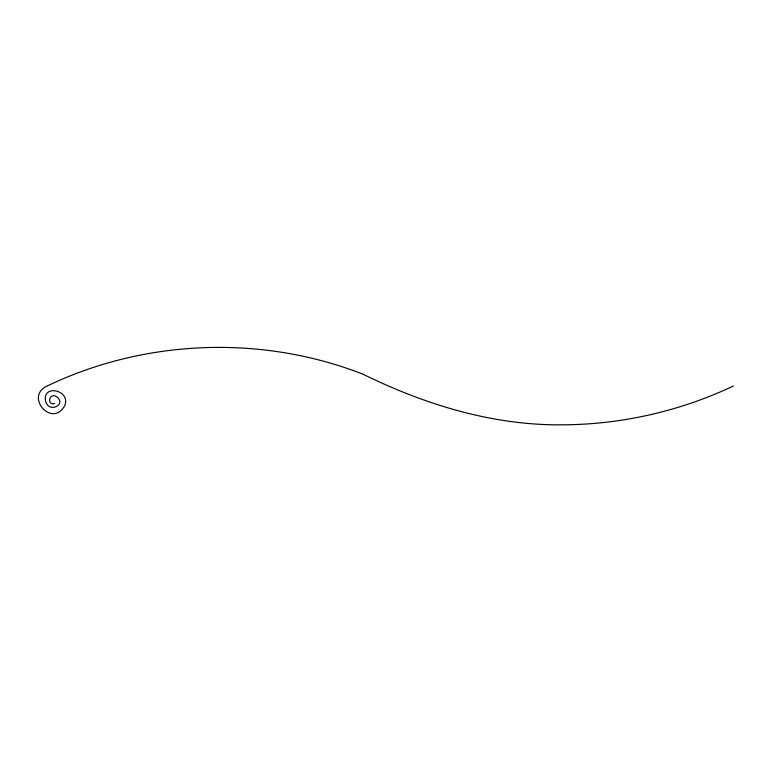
<?xml version="1.0" encoding="UTF-8"?>
<svg xmlns="http://www.w3.org/2000/svg" width="772" height="772" viewBox="0 0 772 772"><rect width="100%" height="100%" fill="white"/><g stroke="black" fill="none" stroke-linecap="round" stroke-linejoin="round"><path stroke-width="1.16" d="M733.4 386C679.929 411.293 620.997 424.639 561.842 424.832C492.353 425.411 425.073 404.634 363.158 374.275C262.036 334.691 145.078 339.033 47.16 386C24.202 396.557 52.168 428.045 64.53 406.024C71.854 389.86 40.8 383.394 45.857 402.173C49.91 413.589 67.444 403.717 56.076 396.383C48.752 392.543 46.86 405.966 54.696 403.582"/></g></svg>
